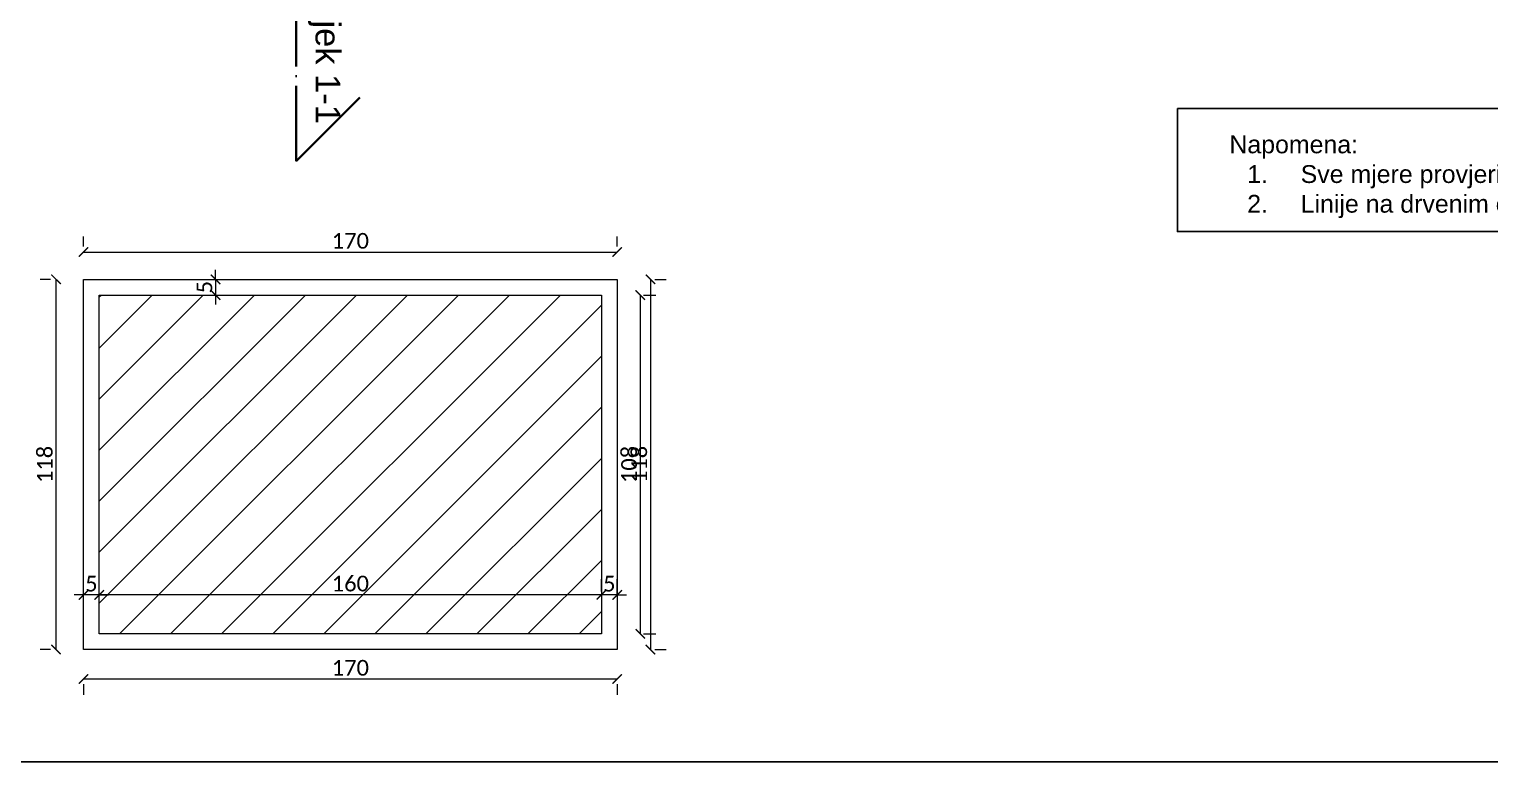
# Model space of a CAD drawing. Header units: centimetres. Extents: x -26724 to 60145, y -23645 to 6771.
# Drawn here: x 13676.7 to 14141.9, y 80.7 to 314.2 of the extents above; entities that cross this region are included whole.
import ezdxf

# ---------------------------------------------------------------- set-up
doc = ezdxf.new("R2010")
doc.units = ezdxf.units.CM
doc.linetypes.add('ACAD_ISO04W100', pattern=[30, 24, -3, 0, -3])
for name, color, linetype, lineweight in [('2.IZGLED', 7, 'Continuous', 13), ('4.KOTE', 88, 'Continuous', 15), ('IZGLED', 252, 'Continuous', 13), ('zid', 7, 'Continuous', 40)]:
    doc.layers.add(name, color=color, linetype=linetype, lineweight=lineweight)
doc.layers.add('IZGLED 2', color=253, linetype='Continuous', lineweight=9, true_color=0x828282)
doc.layers.add('tekst', color=7, linetype='Continuous')
doc.layers.add('tekst @ 50', color=7, linetype='Continuous')
doc.styles.add('0.15', font='arial.ttf', dxfattribs={"height": 0.15})
doc.styles.add('Notes', font='arial.ttf', dxfattribs={"height": 3})
doc.styles.get("Standard").update_dxf_attribs({"font": 'calibri.ttf'})
doc.dimstyles.new('ja 1 30 izgledi zidova', dxfattribs={"dimtxt": 5, "dimasz": 3, "dimexe": 5, "dimexo": 5, "dimgap": 1, "dimtad": 1, "dimdec": 0, "dimtxsty": 'Standard', "dimblk": 'ARCHTICK', "dimcen": 2.5, "dimclrd": 256, "dimclrt": 7, "dimadec": 0, "dimazin": 0, "dimtfac": 1, "dimtdec": 0, "dimtix": 1, "dimtmove": 1, "dimatfit": 3, "dimldrblk": 'ARCHTICK', "dimfxl": 5, "dimfxlon": 1, "dimlwd": 0, "dimlwe": 9, "dimarcsym": 0})

# ---------------------------------------------------------------- blocks, each defined once
blk = doc.blocks.new('_ArchTick')
at = {"color": 0, "linetype": 'ByBlock', "const_width": 0.15}
blk.add_lwpolyline([(-0.5, -0.5), (0.5, 0.5)], dxfattribs=at)
blk = doc.blocks.new('*D2140')
at = {"layer": '4.KOTE', "color": 0, "lineweight": 9, "transparency": 16777216}
for p, q in [((13693.96, 244.99), (13693.96, 248.19)), ((13863.96, 244.99), (13863.96, 248.19))]:
    blk.add_line(p, q, dxfattribs=at)
at = {"layer": '4.KOTE', "lineweight": 0, "transparency": 16777216}
blk.add_line((13693.96, 243.19), (13863.96, 243.19), dxfattribs=at)
at = {"layer": 'Defpoints', "color": 0, "transparency": 16777216}
for p in [(13863.96, 243.19), (13693.96, 234.5, 40.5), (13863.96, 234.5, 40.5)]:
    blk.add_point(p, dxfattribs=at)
at = {"layer": '4.KOTE', "lineweight": 0, "transparency": 16777216, "xscale": 3, "yscale": 3, "zscale": 3, "rotation": 180}
blk.add_blockref('_ArchTick', (13693.96, 243.19), dxfattribs=at)
at = {"layer": '4.KOTE', "lineweight": 0, "transparency": 16777216, "xscale": 3, "yscale": 3, "zscale": 3}
blk.add_blockref('_ArchTick', (13863.96, 243.19), dxfattribs=at)
at = {"layer": '4.KOTE', "color": 7, "transparency": 16777216, "insert": (13778.96, 246.75), "char_height": 5, "attachment_point": 5}
blk.add_mtext('170', dxfattribs=at)
blk = doc.blocks.new('*D2141')
at = {"layer": '4.KOTE', "lineweight": 0, "transparency": 16777216}
blk.add_line((13874.56, 234.5), (13874.56, 116.5), dxfattribs=at)
at = {"layer": '4.KOTE', "color": 0, "lineweight": 9, "transparency": 16777216}
for p, q in [((13875.97, 234.5), (13879.56, 234.5)), ((13875.97, 116.5), (13879.56, 116.5))]:
    blk.add_line(p, q, dxfattribs=at)
at = {"layer": 'Defpoints', "color": 0, "transparency": 16777216}
for p in [(13863.96, 234.5, 40.5), (13863.96, 116.5, 40.5), (13874.56, 116.5)]:
    blk.add_point(p, dxfattribs=at)
at = {"layer": '4.KOTE', "lineweight": 0, "transparency": 16777216, "xscale": 3, "yscale": 3, "zscale": 3}
for p, rotation in [((13874.56, 234.5), 90), ((13874.56, 116.5), 270)]:
    blk.add_blockref('_ArchTick', p, dxfattribs=dict(at, rotation=rotation))
at = {"layer": '4.KOTE', "color": 7, "transparency": 16777216, "insert": (13871, 175.5), "char_height": 5, "attachment_point": 5, "rotation": 90}
blk.add_mtext('118', dxfattribs=at)
blk = doc.blocks.new('*D2142')
at = {"layer": '4.KOTE', "lineweight": 0, "transparency": 16777216}
blk.add_line((13863.96, 107.11), (13693.96, 107.11), dxfattribs=at)
at = {"layer": '4.KOTE', "color": 0, "lineweight": 9, "transparency": 16777216}
for p, q in [((13693.96, 105.46), (13693.96, 102.11)), ((13863.96, 105.46), (13863.96, 102.11))]:
    blk.add_line(p, q, dxfattribs=at)
at = {"layer": 'Defpoints', "color": 0, "transparency": 16777216}
for p in [(13693.96, 116.5, 40.5), (13863.96, 116.5, 40.5), (13693.96, 107.11)]:
    blk.add_point(p, dxfattribs=at)
at = {"layer": '4.KOTE', "lineweight": 0, "transparency": 16777216, "xscale": 3, "yscale": 3, "zscale": 3, "rotation": 180}
blk.add_blockref('_ArchTick', (13693.96, 107.11), dxfattribs=at)
at = {"layer": '4.KOTE', "lineweight": 0, "transparency": 16777216, "xscale": 3, "yscale": 3, "zscale": 3}
blk.add_blockref('_ArchTick', (13863.96, 107.11), dxfattribs=at)
at = {"layer": '4.KOTE', "color": 7, "transparency": 16777216, "insert": (13778.96, 110.67), "char_height": 5, "attachment_point": 5}
blk.add_mtext('170', dxfattribs=at)
blk = doc.blocks.new('*D2143')
at = {"layer": '4.KOTE', "color": 0, "lineweight": 9, "transparency": 16777216}
for p, q in [((13683.41, 234.5), (13680.19, 234.5)), ((13683.41, 116.5), (13680.19, 116.5))]:
    blk.add_line(p, q, dxfattribs=at)
at = {"layer": '4.KOTE', "lineweight": 0, "transparency": 16777216}
blk.add_line((13685.19, 116.5), (13685.19, 234.5), dxfattribs=at)
at = {"layer": 'Defpoints', "color": 0, "transparency": 16777216}
for p in [(13685.19, 234.5), (13693.96, 234.5, 40.5), (13693.96, 116.5, 40.5)]:
    blk.add_point(p, dxfattribs=at)
at = {"layer": '4.KOTE', "lineweight": 0, "transparency": 16777216, "xscale": 3, "yscale": 3, "zscale": 3}
for p, rotation in [((13685.19, 234.5), 90), ((13685.19, 116.5), 270)]:
    blk.add_blockref('_ArchTick', p, dxfattribs=dict(at, rotation=rotation))
at = {"layer": '4.KOTE', "color": 7, "transparency": 16777216, "insert": (13681.63, 175.5), "char_height": 5, "attachment_point": 5, "rotation": 90}
blk.add_mtext('118', dxfattribs=at)
blk = doc.blocks.new('*D2144')
at = {"layer": '4.KOTE', "lineweight": 0, "transparency": 16777216}
for p, q in [((13736.03, 234.5), (13736.03, 237.5)), ((13736.03, 234.5), (13736.03, 229.5)), ((13736.03, 229.5), (13736.03, 226.5))]:
    blk.add_line(p, q, dxfattribs=at)
at = {"layer": '4.KOTE', "color": 0, "lineweight": 9, "transparency": 16777216}
for p, q in [((13737.09, 234.5), (13741.03, 234.5)), ((13737.09, 229.5), (13741.03, 229.5))]:
    blk.add_line(p, q, dxfattribs=at)
at = {"layer": 'Defpoints', "color": 0, "transparency": 16777216}
for p in [(13723.67, 234.5, 40.5), (13723.67, 229.5, 40.5), (13736.03, 229.5)]:
    blk.add_point(p, dxfattribs=at)
at = {"layer": '4.KOTE', "lineweight": 0, "transparency": 16777216, "xscale": 3, "yscale": 3, "zscale": 3}
for p, rotation in [((13736.03, 234.5), 270), ((13736.03, 229.5), 90)]:
    blk.add_blockref('_ArchTick', p, dxfattribs=dict(at, rotation=rotation))
at = {"layer": '4.KOTE', "color": 7, "transparency": 16777216, "insert": (13732.49, 232), "char_height": 5, "attachment_point": 5, "rotation": 90}
blk.add_mtext('5', dxfattribs=at)
blk = doc.blocks.new('*D2145')
at = {"layer": '4.KOTE', "lineweight": 0, "transparency": 16777216}
blk.add_line((13871.32, 229.5), (13871.32, 121.5), dxfattribs=at)
at = {"layer": '4.KOTE', "color": 0, "lineweight": 9, "transparency": 16777216}
for p, q in [((13872.38, 229.5), (13876.32, 229.5)), ((13872.38, 121.5), (13876.32, 121.5))]:
    blk.add_line(p, q, dxfattribs=at)
at = {"layer": 'Defpoints', "color": 0, "transparency": 16777216}
for p in [(13858.96, 229.5, 40.5), (13858.96, 121.5, 40.5), (13871.32, 121.5)]:
    blk.add_point(p, dxfattribs=at)
at = {"layer": '4.KOTE', "lineweight": 0, "transparency": 16777216, "xscale": 3, "yscale": 3, "zscale": 3}
for p, rotation in [((13871.32, 229.5), 90), ((13871.32, 121.5), 270)]:
    blk.add_blockref('_ArchTick', p, dxfattribs=dict(at, rotation=rotation))
at = {"layer": '4.KOTE', "color": 7, "transparency": 16777216, "insert": (13867.76, 175.5), "char_height": 5, "attachment_point": 5, "rotation": 90}
blk.add_mtext('108', dxfattribs=at)
blk = doc.blocks.new('*D2146')
at = {"layer": '4.KOTE', "color": 0, "lineweight": 9, "transparency": 16777216}
for p, q in [((13858.96, 135), (13858.96, 138.95)), ((13863.96, 134.11), (13863.96, 138.95))]:
    blk.add_line(p, q, dxfattribs=at)
at = {"layer": '4.KOTE', "lineweight": 0, "transparency": 16777216}
for p, q in [((13858.96, 133.95), (13855.96, 133.95)), ((13863.96, 133.95), (13858.96, 133.95)), ((13863.96, 133.95), (13866.96, 133.95))]:
    blk.add_line(p, q, dxfattribs=at)
at = {"layer": 'Defpoints', "color": 0, "transparency": 16777216}
for p in [(13858.96, 133.95), (13858.96, 121.5, 40.5), (13863.96, 116.5, 40.5)]:
    blk.add_point(p, dxfattribs=at)
at = {"layer": '4.KOTE', "lineweight": 0, "transparency": 16777216, "xscale": 3, "yscale": 3, "zscale": 3}
blk.add_blockref('_ArchTick', (13858.96, 133.95), dxfattribs=at)
at = {"layer": '4.KOTE', "lineweight": 0, "transparency": 16777216, "xscale": 3, "yscale": 3, "zscale": 3, "rotation": 180}
blk.add_blockref('_ArchTick', (13863.96, 133.95), dxfattribs=at)
at = {"layer": '4.KOTE', "color": 7, "transparency": 16777216, "insert": (13861.46, 137.49), "char_height": 5, "attachment_point": 5}
blk.add_mtext('5', dxfattribs=at)
blk = doc.blocks.new('*D2147')
at = {"layer": '4.KOTE', "color": 0, "lineweight": 9, "transparency": 16777216}
for p, q in [((13698.96, 135), (13698.96, 138.95)), ((13858.96, 135), (13858.96, 138.95))]:
    blk.add_line(p, q, dxfattribs=at)
at = {"layer": '4.KOTE', "lineweight": 0, "transparency": 16777216}
blk.add_line((13858.96, 133.95), (13698.96, 133.95), dxfattribs=at)
at = {"layer": 'Defpoints', "color": 0, "transparency": 16777216}
for p in [(13698.96, 133.95), (13698.96, 121.5, 40.5), (13858.96, 121.5, 40.5)]:
    blk.add_point(p, dxfattribs=at)
at = {"layer": '4.KOTE', "lineweight": 0, "transparency": 16777216, "xscale": 3, "yscale": 3, "zscale": 3, "rotation": 180}
blk.add_blockref('_ArchTick', (13698.96, 133.95), dxfattribs=at)
at = {"layer": '4.KOTE', "lineweight": 0, "transparency": 16777216, "xscale": 3, "yscale": 3, "zscale": 3}
blk.add_blockref('_ArchTick', (13858.96, 133.95), dxfattribs=at)
at = {"layer": '4.KOTE', "color": 7, "transparency": 16777216, "insert": (13778.96, 137.52), "char_height": 5, "attachment_point": 5}
blk.add_mtext('160', dxfattribs=at)
blk = doc.blocks.new('*D2148')
at = {"layer": '4.KOTE', "color": 0, "lineweight": 9, "transparency": 16777216}
for p, q in [((13693.96, 134.11), (13693.96, 138.95)), ((13698.96, 135), (13698.96, 138.95))]:
    blk.add_line(p, q, dxfattribs=at)
at = {"layer": '4.KOTE', "lineweight": 0, "transparency": 16777216}
for p, q in [((13693.96, 133.95), (13690.96, 133.95)), ((13698.96, 133.95), (13693.96, 133.95)), ((13698.96, 133.95), (13701.96, 133.95))]:
    blk.add_line(p, q, dxfattribs=at)
at = {"layer": 'Defpoints', "color": 0, "transparency": 16777216}
for p in [(13693.96, 133.95), (13698.96, 121.5, 40.5), (13693.96, 116.5, 40.5)]:
    blk.add_point(p, dxfattribs=at)
at = {"layer": '4.KOTE', "lineweight": 0, "transparency": 16777216, "xscale": 3, "yscale": 3, "zscale": 3}
blk.add_blockref('_ArchTick', (13693.96, 133.95), dxfattribs=at)
at = {"layer": '4.KOTE', "lineweight": 0, "transparency": 16777216, "xscale": 3, "yscale": 3, "zscale": 3, "rotation": 180}
blk.add_blockref('_ArchTick', (13698.96, 133.95), dxfattribs=at)
at = {"layer": '4.KOTE', "color": 7, "transparency": 16777216, "insert": (13696.46, 137.49), "char_height": 5, "attachment_point": 5}
blk.add_mtext('5', dxfattribs=at)

msp = doc.modelspace()

# ---------------------------------------------------------------- hatches: boundary and pattern name
at = {"layer": 'IZGLED', "ltscale": 12}
h = msp.add_hatch(dxfattribs=at)
h.set_pattern_fill('_USER', color=256, scale=11.5, angle=45, pattern_type=0)
h.set_pattern_definition([(45, (-4936131.803, 6626482.119), (-8.131727984, 8.131727984), [])])
h.paths.add_polyline_path([(13698.96, 121.5), (13698.96, 229.5), (13858.96, 229.5), (13858.96, 121.5)])

# ---------------------------------------------------------------- linework, layer by layer
at = {"layer": '2.IZGLED', "elevation": 40.5}
for points in [[(13693.96, 234.5), (13863.96, 234.5), (13863.96, 116.5), (13693.96, 116.5)], [(13698.96, 229.5), (13858.96, 229.5), (13858.96, 121.5), (13698.96, 121.5)]]:
    msp.add_lwpolyline(points, close=True, dxfattribs=at)
at = {"layer": 'IZGLED 2', "color": 5, "linetype": 'ACAD_ISO04W100', "lineweight": 35}
msp.add_line((13761.65, 272.2), (13761.65, 498.75), dxfattribs=at)
at = {"layer": 'IZGLED 2', "color": 5, "lineweight": 35}
msp.add_line((13761.65, 272.2), (13781.96, 292.5), dxfattribs=at)
at = {"layer": 'tekst', "lineweight": 25}
msp.add_lwpolyline([(14042.44, 288.98), (14314.1, 288.98), (14314.1, 249.73), (14042.44, 249.73)], close=True, dxfattribs=at)
at = {"layer": 'zid', "lineweight": 25, "ltscale": 12}
msp.add_lwpolyline([(13346.73, 80.73), (14606.73, 80.73), (14606.73, 971.73), (13346.73, 971.73)], close=True, dxfattribs=at)

# ---------------------------------------------------------------- texts
at = {"layer": 'IZGLED 2', "color": 5, "style": '0.15'}
msp.add_text('Presjek 1-1', height=7.8586, rotation=270, dxfattribs=at).set_placement((13767.87, 339.56))
at = {"layer": 'tekst @ 50', "ltscale": 0.8, "insert": (14058.99, 280.35), "char_height": 5.6759, "attachment_point": 1, "style": 'Notes'}
msp.add_mtext_dynamic_manual_height_columns('Napomena: \\P\\pi-17.0277,l22.7036,t22.7036;1.^ISve mjere provjeriti na licu mjesta.\\P2.^ILinije na drvenim oblogama predstavlaju smijer slaganja dasaka.', width=421.3818, gutter_width=750, heights=[0], dxfattribs=at)

# ---------------------------------------------------------------- dimensions: what is measured, and where the dimension line sits
at = {"layer": '4.KOTE'}
for base, p1, p2, picture, middle in [((13863.96, 243.19), (13693.96, 234.5, 40.5), (13863.96, 234.5, 40.5), '*D2140', (13778.96, 246.75)), ((13693.96, 133.95), (13698.96, 121.5, 40.5), (13693.96, 116.5, 40.5), '*D2148', (13696.46, 137.49)), ((13698.96, 133.95), (13858.96, 121.5, 40.5), (13698.96, 121.5, 40.5), '*D2147', (13778.96, 137.52)), ((13858.96, 133.95), (13863.96, 116.5, 40.5), (13858.96, 121.5, 40.5), '*D2146', (13861.46, 137.49)), ((13693.96, 107.11), (13863.96, 116.5, 40.5), (13693.96, 116.5, 40.5), '*D2142', (13778.96, 110.67))]:
    dim = msp.add_linear_dim(base=base, p1=p1, p2=p2, dimstyle='ja 1 30 izgledi zidova', dxfattribs=at)
    dim.commit()
    dim.dimension.update_dxf_attribs({"geometry": picture, "text_midpoint": middle})
for base, p1, p2, picture, middle in [((13736.03, 229.5), (13723.67, 234.5, 40.5), (13723.67, 229.5, 40.5), '*D2144', (13732.49, 232)), ((13685.19, 234.5), (13693.96, 116.5, 40.5), (13693.96, 234.5, 40.5), '*D2143', (13681.63, 175.5)), ((13874.56, 116.5), (13863.96, 234.5, 40.5), (13863.96, 116.5, 40.5), '*D2141', (13871, 175.5)), ((13871.32, 121.5), (13858.96, 229.5, 40.5), (13858.96, 121.5, 40.5), '*D2145', (13867.76, 175.5))]:
    dim = msp.add_linear_dim(base=base, p1=p1, p2=p2, angle=90, dimstyle='ja 1 30 izgledi zidova', dxfattribs=at)
    dim.commit()
    dim.dimension.update_dxf_attribs({"geometry": picture, "text_midpoint": middle})

doc.saveas('drawing.dxf')
